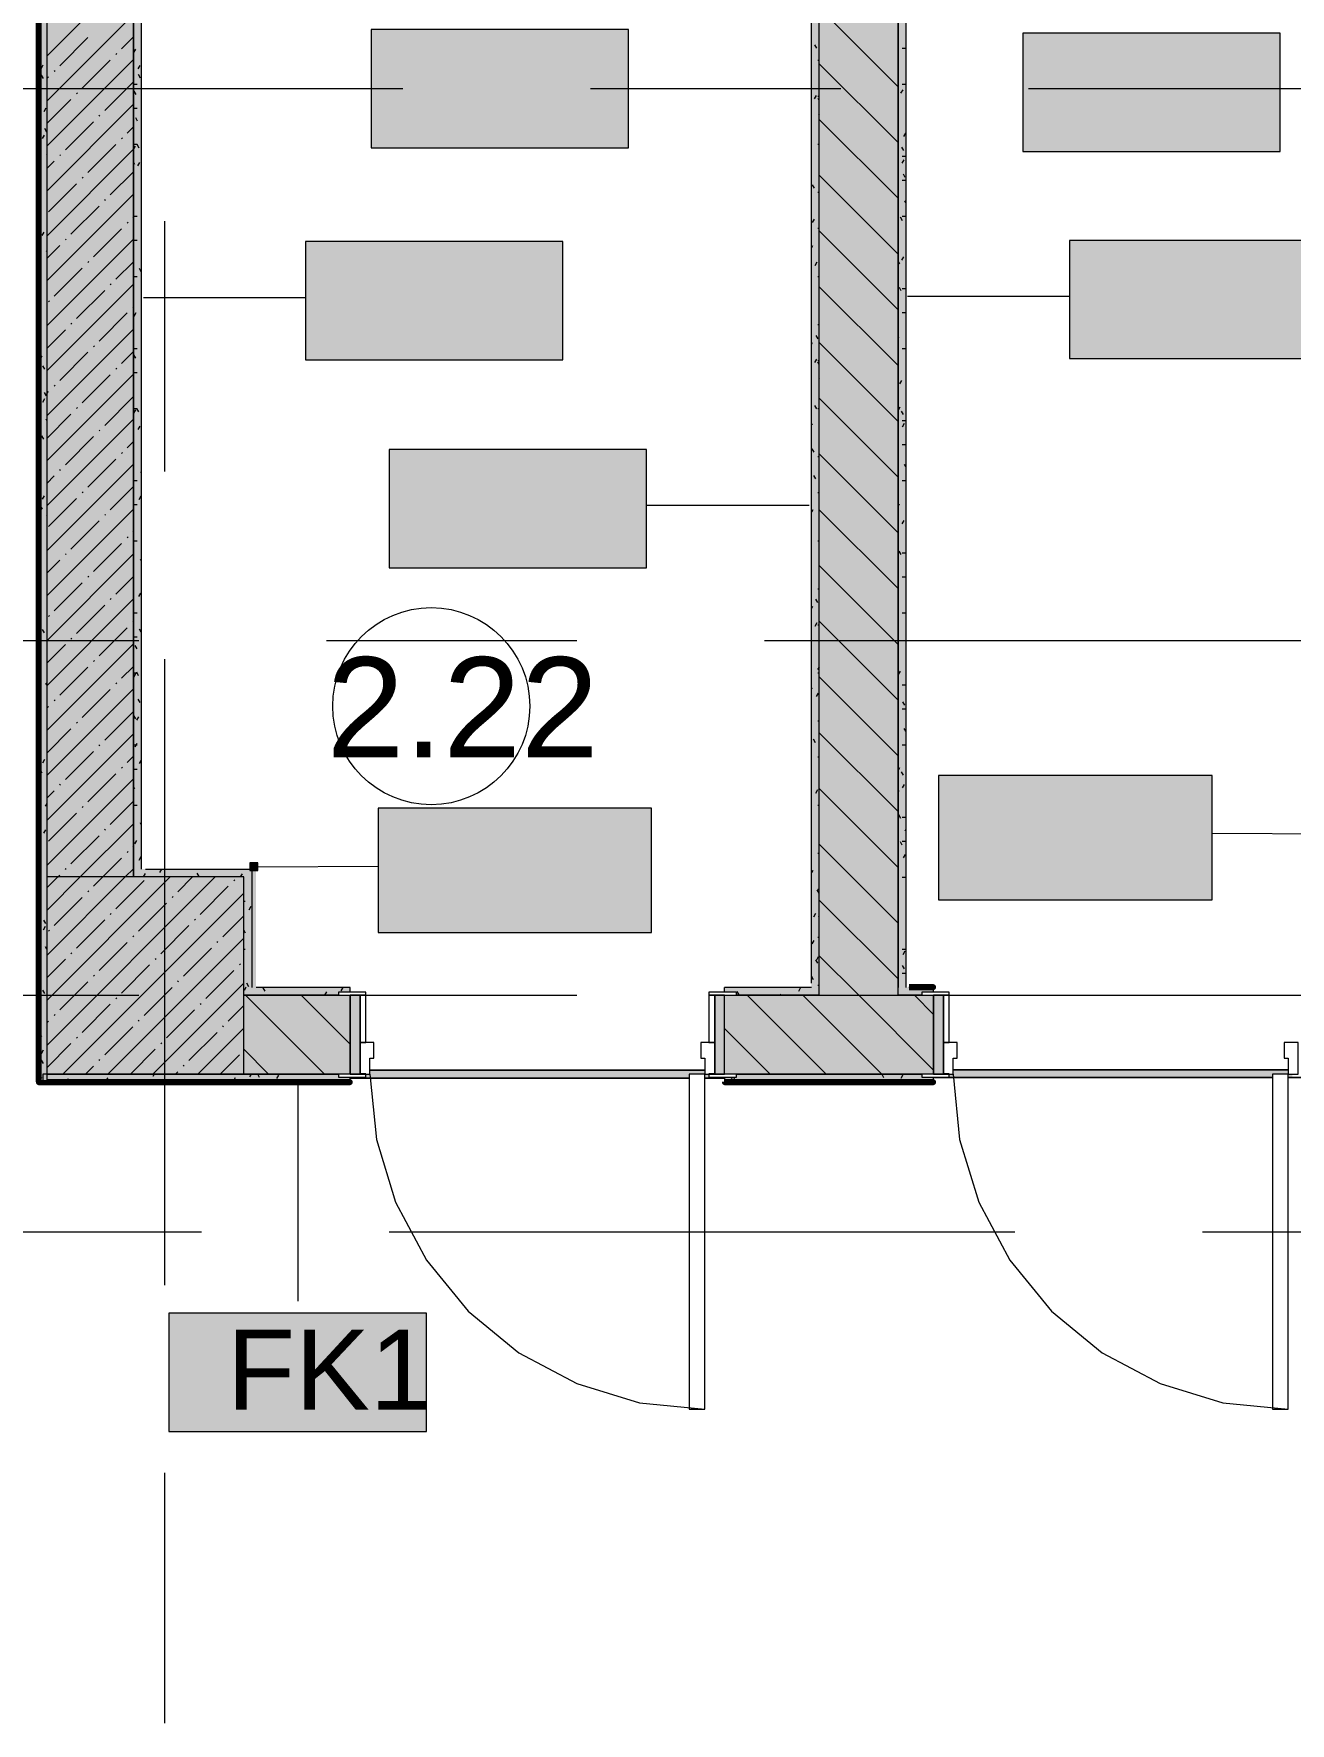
# Model space of a CAD drawing. Header units: millimetres. Extents: x -3817 to 677485, y -22715 to 103890.
# Drawn here: x 340970 to 344158, y 11172 to 15458 of the extents above; entities that cross this region are included whole.
import ezdxf

# ---------------------------------------------------------------- set-up
doc = ezdxf.new("R2010")
doc.units = ezdxf.units.MM
doc.layers.add('PDF _Геометрия', color=7, linetype='Continuous', true_color=0x1d1d1d)
doc.layers.add('PDF _Сплошная заливка', color=7, linetype='Continuous', true_color=0xffffff)
doc.layers.add('PDF _Текст', color=7, linetype='Continuous')
doc.styles.add('PDF GOST-Common', font='arial.ttf')

msp = doc.modelspace()

# ---------------------------------------------------------------- hatches: boundary and pattern name
at = {"layer": 'PDF _Сплошная заливка', "transparency": 33554559}
for points in [[(340983.1, 12798), (341003.1, 12799), (341002.9, 16899), (340983.1, 16899), (340983.1, 12799)], [(341003.1, 13319), (341222.9, 13319), (341222.9, 16399), (341002.9, 16399), (341002.9, 13319)], [(341222.9, 13319), (341242.9, 13319), (341242.9, 16049), (341222.9, 16049), (341222.9, 13517.4)], [(342942.9, 13039), (342962.9, 13039), (342962.9, 16069), (342942.9, 16069), (342942.9, 13050)], [(341522.9, 13319), (341522.9, 13339), (341242.9, 13339), (341242.9, 13319), (341502.9, 13319)]]:
    msp.add_hatch(color=256, dxfattribs=at).paths.add_polyline_path(points)
h = msp.add_hatch(color=256, dxfattribs=at)
h.paths.add_polyline_path([(342962.9, 13019), (342962.9, 13039), (342722.9, 13039), (342722.9, 13027), (342752.9, 13027), (342752.9, 13019), (342907.4, 13019)], flags=0)
h.paths.add_polyline_path([(341565.4, 13019), (341742.9, 13019), (341742.9, 13027), (341772.9, 13027), (341772.9, 13039), (341502.9, 13039), (341502.9, 13019)], flags=0)
h = msp.add_hatch(color=256, dxfattribs=at)
h.paths.add_polyline_path([(343222.9, 13019), (343222.9, 13027), (343252.9, 13027), (343252.9, 13039), (343162.9, 13039), (343162.9, 13019)], flags=0)
h.paths.add_polyline_path([(344302.9, 13019), (344302.9, 13039), (344202.9, 13039), (344202.9, 13027), (344232.9, 13026.5), (344232.9, 13019)], flags=0)
h = msp.add_hatch(color=256, dxfattribs=at)
h.paths.add_polyline_path([(347002.9, 12819), (347002.9, 13019), (344202.9, 13019), (344202.9, 12819), (346262.4, 12819)], flags=0)
h.paths.add_polyline_path([(341565.4, 12819), (341772.9, 12819), (341772.9, 13019), (341502.9, 13019), (341502.9, 12819)], flags=0)
h.paths.add_polyline_path([(342752.9, 12819), (343252.9, 12819), (343252.9, 13019), (342722.9, 13019), (342722.9, 12819)], flags=0)
h = msp.add_hatch(color=256, dxfattribs=at)
h.paths.add_polyline_path([(340993.1, 12799), (341772.9, 12799), (341772.9, 12811), (341742.9, 12811), (341742.9, 12819), (340993.1, 12819)], flags=0)
h.paths.add_polyline_path([(347302.9, 12799), (347302.9, 12819), (344232.9, 12819), (344232.9, 12811), (344202.9, 12811), (344202.9, 12799), (347002.9, 12799)], flags=0)
h.paths.add_polyline_path([(343222.9, 12799), (343252.9, 12799), (343252.9, 12811), (343222.9, 12811), (343222.9, 12819), (342752.9, 12819), (342752.9, 12811), (342722.9, 12811), (342722.9, 12799), (342907.4, 12799)], flags=0)
at = {"layer": 'PDF _Сплошная заливка', "true_color": 0x494949, "transparency": 33554559}
h = msp.add_hatch(color=251, dxfattribs=at)
h.paths.add_polyline_path([(341772.9, 12809), (342632.9, 12809), (342632.9, 12819), (342672.9, 12819), (342672.9, 12829), (341822.9, 12829), (341822.9, 12819), (341812.9, 12819), (341812.9, 12811), (341772.9, 12811)], flags=0)
h.paths.add_polyline_path([(342704.1, 12809), (342682.9, 12811), (342682.9, 12819), (342672.9, 12819), (342672.9, 12809), (342697.9, 12809)], flags=0)
h = msp.add_hatch(color=251, dxfattribs=at)
h.paths.add_polyline_path([(344112.9, 12810), (344112.9, 12819), (344152.9, 12819), (344152.9, 12830), (343302.9, 12830), (343302.9, 12819), (343292.9, 12819), (343292.9, 12811), (343578.4, 12810)], flags=0)
h.paths.add_polyline_path([(344152.9, 12810), (344162.9, 12811), (344162.9, 12819), (344152.9, 12819)], flags=0)

# ---------------------------------------------------------------- linework, layer by layer
at = {"layer": 'PDF _Геометрия', "color": 33, "lineweight": 70, "true_color": 0xd7a38a}
msp.add_lwpolyline([(340982.1, 12799), (340982.1, 16899), (340983.1, 16899), (340983.1, 12799)], dxfattribs=at)
at = {"layer": 'PDF _Геометрия', "color": 9, "lineweight": 9, "true_color": 0xc0c0c0}
for points in [[(340983.1, 12799), (340983.1, 16899), (341002.9, 16899)], [(341002.9, 16509), (341002.9, 13316.8)], [(341003.1, 16399), (341003.1, 13319)], [(341253.9, 13339), (341522.9, 13339), (341522.9, 13319)], [(341502.9, 13019), (341502.9, 13039), (341502.9, 13319), (341242.9, 13319), (341222.9, 13319)], [(341772.9, 13027), (341772.9, 13039)], [(342722.9, 13027), (342722.9, 13039)], [(343252.9, 13027), (343252.9, 13039), (343190.9, 13039)], [(341772.9, 12819), (341772.9, 13019)], [(342722.9, 12819), (342722.9, 13019)], [(343252.9, 12819), (343252.9, 13019)], [(341102.9, 12819), (340993.1, 12819), (340993.1, 12799), (341003.1, 12799)], [(341003.1, 12819), (341003.1, 12799), (341772.9, 12799), (341772.9, 12811)], [(342722.9, 12811), (342722.9, 12799), (343252.9, 12799), (343252.9, 12811)]]:
    msp.add_lwpolyline(points, dxfattribs=at)
at = {"layer": 'PDF _Геометрия', "color": 7, "lineweight": 9}
for points in [[(341222.9, 16049), (341222.9, 13319), (341222.9, 16049), (341222.9, 16069), (341272.9, 16069), (341222.9, 16069), (341222.9, 16149)], [(342962.9, 13019), (342752.9, 13019), (342962.9, 13019), (342962.9, 13039), (342962.9, 16069), (342962.9, 16149)], [(341253.9, 16049), (341242.9, 16049), (341242.9, 13339)], [(342962.9, 13039), (342962.9, 16069), (342942.9, 16069), (341672.9, 16069), (342942.9, 16069)], [(342942.9, 13050), (342942.9, 16049)], [(343162.9, 13019), (343162.9, 13039), (343162.9, 16049), (343162.9, 13039)], [(343182.9, 16041), (343182.9, 13039)], [(341248.4, 14789.2), (341659.3, 14789.2)], [(343186.9, 14791.9), (343597.8, 14791.9)], [(342937.4, 14261.5), (342524.9, 14261.5)], [(344264.9, 13427.2), (343959.6, 13428.8)], [(341538.4, 13344.8), (341843.7, 13346.3)], [(341522.9, 13319), (341522.9, 13039)], [(341772.9, 13039), (341533.9, 13039)], [(342942.9, 13039), (342722.9, 13039)], [(341003.1, 12799), (341003.1, 12798)], [(341639.6, 12798.5), (341639.6, 12242.7)]]:
    msp.add_lwpolyline(points, dxfattribs=at)
at = {"layer": 'PDF _Геометрия', "lineweight": 9}
for points in [[(341002.9, 15400.9), (341222.9, 15620.9)], [(343162.9, 15323.2), (342962.9, 15523.2)], [(341002.9, 15286.9), (341222.9, 15506.9)], [(341035.8, 15376.8), (341107.1, 15448.1)], [(341192.6, 15419.6), (341222.9, 15449.8)], [(341002.9, 15172.8), (341222.9, 15392.8)], [(341092.9, 15319.8), (341164.1, 15391.1)], [(341178.4, 15405.3), (341180.8, 15407.7)], [(341002.9, 15343.9), (341007.3, 15348.3)], [(341021.6, 15362.6), (341023.9, 15364.9)], [(343162.9, 15181.8), (342962.9, 15381.8)], [(341078.6, 15305.5), (341081, 15307.9)], [(341149.9, 15262.8), (341221.2, 15334)], [(341002.9, 15229.8), (341064.3, 15291.3)], [(341002.9, 15058.8), (341222.9, 15278.8)], [(341050.1, 15163), (341121.4, 15234.3)], [(341135.6, 15248.5), (341138, 15250.9)], [(341206.9, 15205.7), (341222.9, 15221.7)], [(343162.9, 15040.4), (342962.9, 15240.4)], [(341107.1, 15105.9), (341178.4, 15177.2)], [(341192.6, 15191.5), (341195, 15193.9)], [(341002.9, 14944.7), (341222.9, 15164.7)], [(341002.9, 15115.8), (341021.6, 15134.5)], [(341035.8, 15148.7), (341038.2, 15151.1)], [(341092.9, 15091.7), (341095.2, 15094.1)], [(341164.1, 15048.9), (341222.9, 15107.7)], [(343162.9, 14899), (342962.9, 15099)], [(341002.9, 14830.7), (341222.9, 15050.7)], [(341007.3, 15006.2), (341078.6, 15077.4)], [(341064.3, 14949.1), (341135.6, 15020.4)], [(341149.9, 15034.7), (341152.2, 15037)], [(341121.4, 14892.1), (341192.6, 14963.4)], [(341206.9, 14977.6), (341209.3, 14980)], [(341221.2, 14991.9), (341222.9, 14993.6)], [(343162.9, 14757.5), (342962.9, 14957.5)], [(341002.9, 14716.6), (341222.9, 14936.6)], [(341002.9, 14887.7), (341035.8, 14920.6)], [(341050.1, 14934.9), (341052.5, 14937.2)], [(341107.1, 14877.9), (341109.5, 14880.2)], [(341178.4, 14835.1), (341222.9, 14879.6)], [(341021.6, 14792.3), (341092.9, 14863.6)], [(341002.9, 14602.6), (341222.9, 14822.6)], [(341078.6, 14735.3), (341149.9, 14806.6)], [(341164.1, 14820.8), (341166.5, 14823.2)], [(343162.9, 14616.1), (342962.9, 14816.1)], [(341007.3, 14778.1), (341009.7, 14780.4)], [(341135.6, 14678.3), (341206.9, 14749.5)], [(341221.2, 14763.8), (341222.9, 14765.5)], [(341002.9, 14488.5), (341222.9, 14708.5)], [(341002.9, 14659.6), (341050.1, 14706.8)], [(341064.3, 14721), (341066.7, 14723.4)], [(341121.4, 14664), (341123.7, 14666.4)], [(343162.9, 14474.7), (342962.9, 14674.7)], [(341035.8, 14578.5), (341107.1, 14649.8)], [(341192.6, 14621.2), (341222.9, 14651.5)], [(341002.9, 14374.5), (341222.9, 14594.5)], [(341092.9, 14521.4), (341164.1, 14592.7)], [(341178.4, 14607), (341180.8, 14609.4)], [(341002.9, 14545.5), (341007.3, 14550)], [(341021.6, 14564.2), (341023.9, 14566.6)], [(341149.9, 14464.4), (341221.2, 14535.7)], [(343162.9, 14333.3), (342962.9, 14533.3)], [(341002.9, 14431.5), (341064.3, 14492.9)], [(341078.6, 14507.2), (341081, 14509.6)], [(341002.9, 14260.4), (341222.9, 14480.4)], [(341135.6, 14450.2), (341138, 14452.5)], [(341050.1, 14364.6), (341121.4, 14435.9)], [(341206.9, 14407.4), (341222.9, 14423.4)], [(341002.9, 14146.4), (341222.9, 14366.4)], [(341107.1, 14307.6), (341178.4, 14378.9)], [(341192.6, 14393.1), (341195, 14395.5)], [(343162.9, 14191.9), (342962.9, 14391.9)], [(341002.9, 14317.4), (341021.6, 14336.1)], [(341035.8, 14350.4), (341038.2, 14352.7)], [(341007.3, 14207.8), (341078.6, 14279.1)], [(341092.9, 14293.3), (341095.2, 14295.7)], [(341164.1, 14250.6), (341222.9, 14309.3)], [(341002.9, 14032.3), (341222.9, 14252.3)], [(341149.9, 14236.3), (341152.2, 14238.7)], [(343162.9, 14050.4), (342962.9, 14250.4)], [(341064.3, 14150.8), (341135.6, 14222.1)], [(341221.2, 14193.6), (341222.9, 14195.3)], [(341121.4, 14093.8), (341192.6, 14165)], [(341206.9, 14179.3), (341209.3, 14181.7)], [(341002.9, 13918.3), (341222.9, 14138.3)], [(341002.9, 14089.3), (341035.8, 14122.3)], [(341050.1, 14136.5), (341052.5, 14138.9)], [(343162.9, 13909), (342962.9, 14109)], [(341021.6, 13994), (341092.9, 14065.2)], [(341107.1, 14079.5), (341109.5, 14081.9)], [(341178.4, 14036.7), (341222.9, 14081.2)], [(341002.9, 13804.2), (341222.9, 14024.2)], [(341164.1, 14022.5), (341166.5, 14024.9)], [(341007.3, 13979.7), (341009.7, 13982.1)], [(341078.6, 13936.9), (341149.9, 14008.2)], [(341135.6, 13879.9), (341206.9, 13951.2)], [(341221.2, 13965.5), (341222.9, 13967.2)], [(343162.9, 13767.6), (342962.9, 13967.6)], [(341002.9, 13690.2), (341222.9, 13910.2)], [(341002.9, 13861.2), (341050.1, 13908.4)], [(341064.3, 13922.7), (341066.7, 13925.1)], [(341035.8, 13780.1), (341107.1, 13851.4)], [(341121.4, 13865.7), (341123.7, 13868)], [(341192.6, 13822.9), (341222.9, 13853.1)], [(341178.4, 13808.6), (341180.8, 13811)], [(343162.9, 13626.2), (342962.9, 13826.2)], [(341002.9, 13576.1), (341222.9, 13796.1)], [(341021.6, 13765.9), (341023.9, 13768.2)], [(341092.9, 13723.1), (341164.1, 13794.4)], [(341002.9, 13747.2), (341007.3, 13751.6)], [(341149.9, 13666.1), (341221.2, 13737.4)], [(341002.9, 13633.1), (341064.3, 13694.6)], [(341002.9, 13462.1), (341222.9, 13682.1)], [(341078.6, 13708.8), (341081, 13711.2)], [(343162.9, 13484.7), (342962.9, 13684.7)], [(341050.1, 13566.3), (341121.4, 13637.6)], [(341135.6, 13651.8), (341138, 13654.2)], [(341192.6, 13594.8), (341195, 13597.2)], [(341206.9, 13609.1), (341222.9, 13625)], [(341002.9, 13348), (341222.9, 13568)], [(341035.8, 13552), (341038.2, 13554.4)], [(341107.1, 13509.3), (341178.4, 13580.5)], [(343162.9, 13343.3), (342962.9, 13543.3)], [(341002.9, 13519.1), (341021.6, 13537.8)], [(341164.1, 13452.2), (341222.9, 13511)], [(341007.3, 13409.5), (341078.6, 13480.7)], [(341092.9, 13495), (341095.2, 13497.4)], [(341002.9, 13234), (341087.9, 13319), (341222.9, 13454)], [(341064.3, 13352.4), (341135.6, 13423.7)], [(341149.9, 13438), (341152.2, 13440.3)], [(341206.9, 13381), (341209.3, 13383.3)], [(341221.2, 13395.2), (341222.9, 13396.9)], [(343162.9, 13201.9), (342962.9, 13401.9)], [(341002.9, 13119.9), (341202, 13319), (341222.9, 13339.9)], [(341050.1, 13338.2), (341052.5, 13340.6)], [(341121.4, 13295.4), (341145, 13319), (341192.6, 13366.7)], [(341002.9, 13291), (341030.9, 13319), (341035.8, 13323.9)], [(341002.9, 13005.9), (341316, 13319)], [(341002.9, 12891.8), (341430.1, 13319)], [(341178.4, 13238.4), (341249.7, 13309.7)], [(341335.2, 13281.2), (341373, 13319)], [(341392.2, 13224.1), (341463.5, 13295.4)], [(341477.8, 13309.7), (341480.1, 13312)], [(341021.6, 13195.6), (341092.9, 13266.9)], [(341044.1, 12819), (341502.9, 13277.8)], [(341107.1, 13281.2), (341109.5, 13283.5)], [(341235.4, 13181.4), (341306.7, 13252.6)], [(341321, 13266.9), (341323.3, 13269.3)], [(343162.9, 13060.5), (342962.9, 13260.5)], [(341078.6, 13138.6), (341149.9, 13209.9)], [(341164.1, 13224.1), (341166.5, 13226.5)], [(341378, 13209.9), (341380.3, 13212.3)], [(341449.3, 13167.1), (341502.9, 13220.7)], [(341007.3, 13181.4), (341009.7, 13183.7)], [(341158.2, 12819), (341502.9, 13163.7)], [(341221.2, 13167.1), (341223.5, 13169.5)], [(341292.4, 13124.3), (341363.7, 13195.6)], [(341064.3, 13124.3), (341066.7, 13126.7)], [(341135.6, 13081.6), (341206.9, 13152.9)], [(341349.5, 13067.3), (341420.7, 13138.6)], [(341435, 13152.9), (341437.4, 13155.2)], [(343252.9, 12829.1), (343063, 13019), (342962.9, 13119.1)], [(341002.9, 13062.9), (341050.1, 13110.1)], [(341192.6, 13024.5), (341263.9, 13095.8)], [(341278.2, 13110.1), (341280.6, 13112.5)], [(341406.5, 13010.3), (341477.8, 13081.6)], [(341492, 13095.8), (341494.4, 13098.2)], [(341035.8, 12981.8), (341107.1, 13053.1)], [(341121.4, 13067.3), (341123.7, 13069.7)], [(341249.7, 12967.5), (341321, 13038.8)], [(341272.2, 12819), (341502.9, 13049.7)], [(341335.2, 13053.1), (341337.6, 13055.4)], [(341092.9, 12924.8), (341164.1, 12996)], [(341178.4, 13010.3), (341180.8, 13012.7)], [(341392.2, 12996), (341394.6, 12998.4)], [(341463.5, 12953.3), (341502.9, 12992.6)], [(341707.3, 12819), (341507.3, 13019)], [(341772.9, 12894.8), (341648.7, 13019)], [(342980.1, 12819), (342780.1, 13019)], [(343121.5, 12819), (342921.5, 13019)], [(343252.9, 12970.5), (343204.4, 13019)], [(341002.9, 12948.8), (341007.3, 12953.3)], [(341021.6, 12967.5), (341023.9, 12969.9)], [(341235.4, 12953.3), (341237.8, 12955.6)], [(341306.7, 12910.5), (341378, 12981.8)], [(341078.6, 12910.5), (341081, 12912.9)], [(341149.9, 12867.7), (341221.2, 12939)], [(341363.7, 12853.5), (341435, 12924.8)], [(341386.3, 12819), (341502.9, 12935.6)], [(341449.3, 12939), (341451.6, 12941.4)], [(342838.7, 12819), (342722.9, 12934.8)], [(341002.9, 12834.8), (341064.3, 12896.2)], [(341215.2, 12819), (341278.2, 12882)], [(341292.4, 12896.2), (341294.8, 12898.6)], [(341443.3, 12819), (341492, 12867.7)], [(341565.9, 12819), (341502.9, 12882)], [(341101.1, 12819), (341121.4, 12839.2)], [(341135.6, 12853.5), (341138, 12855.8)], [(341329.2, 12819), (341335.2, 12825)], [(341349.5, 12839.2), (341351.8, 12841.6)], [(341500.3, 12819), (341502.9, 12821.6)]]:
    msp.add_lwpolyline(points, dxfattribs=at)
at = {"layer": 'PDF _Геометрия', "color": 253, "lineweight": 9, "true_color": 0x9b9b9b}
for points in [[(340983.1, 15452.1), (340988.5, 15452.1)], [(342956.8, 15421.2), (342951.7, 15429.9)], [(341228, 15418.9), (341223, 15410.2)], [(342959.6, 15391.2), (342962.9, 15391.2)], [(343173, 15421.6), (343182.9, 15421.6)], [(340993.4, 15378.3), (340988.4, 15369.6)], [(340995, 15344.4), (340989.9, 15353.1)], [(341239.2, 15377.2), (341234.1, 15368.5)], [(341240.7, 15345.5), (341235.7, 15354.2)], [(343163.4, 15357.3), (343162.9, 15356.5)], [(341222.9, 15330.2), (341232.3, 15330.2)], [(341229.6, 15303.9), (341224.5, 15312.6)], [(342955.2, 15301.6), (342950.2, 15292.8)], [(342959.6, 15299.7), (342962.9, 15299.7)], [(343174.6, 15315.7), (343169.5, 15307)], [(343173, 15330.2), (343182.9, 15330.2)], [(340983.1, 15269.2), (340988.5, 15269.2)], [(341000.5, 15268.7), (340995.5, 15260)], [(341222.9, 15269.2), (341232.3, 15269.2)], [(342962.9, 15288.7), (342959.9, 15293.8)], [(341003.1, 15208.3), (340998.1, 15217.1)], [(341233.6, 15235.8), (341228.6, 15244.5)], [(342962.9, 15253.9), (342961.3, 15251.2)], [(340983.1, 15208.3), (340988.5, 15208.3)], [(340996.4, 15200.6), (340991.4, 15191.9)], [(341222.9, 15177.8), (341232.3, 15177.8)], [(341226.9, 15173.1), (341222.9, 15166.2)], [(341237.7, 15167.8), (341232.7, 15176.5)], [(342959.6, 15177.8), (342962.9, 15177.8)], [(343181.6, 15206), (343176.6, 15197.3)], [(341003.1, 15151.4), (341002.5, 15150.3)], [(341226.6, 15126.2), (341222.9, 15132.5)], [(341238.1, 15131.5), (341233, 15122.8)], [(343177.2, 15161.3), (343172.2, 15170)], [(343177.5, 15138), (343172.5, 15129.3)], [(343173, 15147.3), (343182.9, 15147.3)], [(340983.1, 15116.8), (340988.5, 15116.8)], [(342943, 15097.5), (342942.9, 15097.3)], [(343173, 15086.4), (343182.9, 15086.4)], [(343181.3, 15093.3), (343176.3, 15102)], [(342950.8, 15065.8), (342945.8, 15074.5)], [(342959.6, 15055.9), (342962.9, 15055.9)], [(343182.9, 15029.5), (343180.3, 15034)], [(340989, 14989), (340984, 14997.7)], [(341222.9, 14994.9), (341232.3, 14994.9)], [(342950, 14987.8), (342945, 14979.1)], [(342959.6, 14964.4), (342962.9, 14964.4)], [(343174.2, 14983.6), (343169.2, 14992.3)], [(343173, 14994.9), (343182.9, 14994.9)], [(340983.1, 14934), (340988.5, 14934)], [(340995.3, 14954.9), (340990.3, 14946.2)], [(341223.6, 14948.5), (341222.9, 14949.6)], [(341222.9, 14934), (341232.3, 14934)], [(342946, 14919.8), (342942.9, 14914.5)], [(343163.1, 14942), (343162.9, 14942.3)], [(340983.1, 14873), (340988.5, 14873)], [(341003.1, 14907.5), (341001.4, 14904.6)], [(342957.1, 14878.1), (342952.1, 14869.4)], [(343167.1, 14873.9), (343162.9, 14881.3)], [(343176.4, 14892.3), (343171.4, 14883.6)], [(341222.9, 14842.5), (341232.3, 14842.5)], [(341242.9, 14854), (341237.9, 14862.7)], [(342959.6, 14842.5), (342962.9, 14842.5)], [(343182.9, 14842.5), (343182.6, 14841.9)], [(343171.2, 14805.9), (343166.2, 14814.6)], [(343173, 14812), (343182.9, 14812)], [(340983.1, 14781.6), (340988.5, 14781.6)], [(341228.8, 14749.7), (341223.8, 14741)], [(343173, 14751.1), (343182.9, 14751.1)], [(342959.6, 14720.6), (342962.9, 14720.6)], [(341222.9, 14659.6), (341232.3, 14659.6)], [(342944.9, 14674), (342942.9, 14670.6)], [(342960.1, 14684), (342955, 14692.7)], [(343164.2, 14688.2), (343162.9, 14685.9)], [(343173, 14659.6), (343182.9, 14659.6)], [(340990.1, 14641.1), (340985.1, 14632.4)], [(340998.3, 14607.2), (340993.2, 14615.9)], [(341228.8, 14634.7), (341223.7, 14643.4)], [(342956, 14632.4), (342951, 14623.7)], [(342962.9, 14618.1), (342959.1, 14624.7)], [(342959.6, 14629.2), (342962.9, 14629.2)], [(340983.1, 14598.7), (340988.5, 14598.7)], [(340986.1, 14573.1), (340983.1, 14568.1)], [(341222.9, 14598.7), (341232.3, 14598.7)], [(342962.9, 14583.3), (342962.1, 14582)], [(343171.3, 14578.5), (343166.2, 14569.8)], [(340983.1, 14537.7), (340988.5, 14537.7)], [(340997.2, 14531.5), (340992.2, 14522.8)], [(341002.3, 14539.2), (340997.3, 14547.9)], [(341222.9, 14507.2), (341232.3, 14507.2)], [(341227.7, 14504), (341222.9, 14495.6)], [(341236.9, 14498.6), (341231.9, 14507.3)], [(342957.1, 14506.3), (342952, 14515)], [(342959.6, 14507.2), (342962.9, 14507.2)], [(343167.2, 14510.5), (343162.9, 14503)], [(343176.4, 14492.1), (343171.4, 14500.9)], [(340983.1, 14446.3), (340988.5, 14446.3)], [(341003.1, 14476.8), (341001.4, 14479.8)], [(341238.9, 14462.3), (341233.8, 14453.6)], [(342945.9, 14464.6), (342942.9, 14469.9)], [(343173, 14476.8), (343182.9, 14476.8)], [(343178.3, 14468.8), (343173.3, 14460.1)], [(340995.3, 14429.5), (340990.2, 14438.2)], [(342950, 14396.6), (342945, 14405.3)], [(343173, 14415.8), (343182.9, 14415.8)], [(340984.1, 14387.9), (340983.1, 14389.5)], [(342959.6, 14385.3), (342962.9, 14385.3)], [(343182.9, 14359), (343179.5, 14364.8)], [(340985, 14327.4), (340983.1, 14324.2)], [(340988.2, 14319.8), (340983.2, 14328.5)], [(341222.9, 14324.4), (341232.3, 14324.4)], [(341242.9, 14347.4), (341240.9, 14344)], [(342954.1, 14328.6), (342949, 14337.3)], [(343173, 14324.4), (343182.9, 14324.4)], [(340996.1, 14285.7), (340991.1, 14277)], [(341241.8, 14284.6), (341236.8, 14275.9)], [(342942.9, 14286.9), (342942.9, 14287)], [(342959.6, 14293.9), (342962.9, 14293.9)], [(340983.1, 14263.4), (340988.5, 14263.4)], [(340992.3, 14251.8), (340987.3, 14260.5)], [(341003.1, 14237), (341002.2, 14235.4)], [(341222.9, 14263.4), (341232.3, 14263.4)], [(342946.8, 14250.6), (342942.9, 14243.9)], [(343166.1, 14264.7), (343162.9, 14259.2)], [(340983.1, 14202.4), (340988.5, 14202.4)], [(343177.2, 14223.1), (343172.2, 14214.4)], [(341222.9, 14172), (341232.3, 14172)], [(342959.6, 14172), (342962.9, 14172)], [(343170.4, 14136.7), (343165.4, 14145.4)], [(340983.1, 14111), (340988.5, 14111)], [(341242.9, 14122.5), (341241.2, 14125.5)], [(343173, 14141.5), (343182.9, 14141.5)], [(343173, 14080.5), (343182.9, 14080.5)], [(341240.8, 14038.9), (341235.7, 14030.2)], [(342959.3, 14014.8), (342954.2, 14023.5)], [(342959.6, 14050), (342962.9, 14050)], [(341222.9, 13989.1), (341232.3, 13989.1)], [(342945.7, 14004.8), (342942.9, 14000.1)], [(343173, 13989.1), (343182.9, 13989.1)], [(340983.1, 13928.1), (340988.5, 13928.1)], [(340997.5, 13938), (340992.4, 13946.7)], [(341222.9, 13928.1), (341232.3, 13928.1)], [(341242.9, 13939.6), (341238.2, 13947.8)], [(342956.8, 13963.2), (342951.8, 13954.5)], [(342959.6, 13958.6), (342962.9, 13958.6)], [(340986.9, 13903.9), (340983.1, 13897.5)], [(341232, 13897.5), (341227, 13906.2)], [(342962.9, 13886.6), (342962.4, 13887.5)], [(340983.1, 13867.2), (340988.5, 13867.2)], [(342962.9, 13851.8), (342958.9, 13844.8)], [(341003.1, 13806.3), (341000.6, 13810.7)], [(341222.9, 13836.7), (341232.3, 13836.7)], [(341228.5, 13834.8), (341223.5, 13826.1)], [(341236.1, 13829.5), (341231.1, 13838.2)], [(342945.1, 13795.5), (342942.9, 13799.3)], [(342959.6, 13836.7), (342962.9, 13836.7)], [(343168, 13841.3), (343163, 13832.6)], [(343173, 13806.2), (343182.9, 13806.2)], [(340983.1, 13775.7), (340988.5, 13775.7)], [(341240.2, 13761.4), (341235.2, 13770.1)], [(342959.8, 13785.5), (342954.8, 13776.8)], [(343179.7, 13754.9), (343174.7, 13763.6)], [(340983.3, 13718.7), (340983.1, 13719)], [(341229, 13719.8), (341224, 13728.5)], [(341235.6, 13725.1), (341230.5, 13716.4)], [(342959.6, 13714.8), (342962.9, 13714.8)], [(343173, 13745.2), (343182.9, 13745.2)], [(343182.9, 13688.4), (343178.7, 13695.6)], [(340985.8, 13658.2), (340983.1, 13653.7)], [(341222.9, 13653.8), (341232.3, 13653.8)], [(341231.5, 13657.1), (341226.5, 13648.4)], [(342953.3, 13659.4), (342948.2, 13668.1)], [(343173, 13653.8), (343182.9, 13653.8)], [(343182.9, 13627.5), (343182.8, 13627.6)], [(340983.1, 13592.8), (340988.5, 13592.8)], [(340991.5, 13582.6), (340986.4, 13591.3)], [(340996.9, 13616.6), (340991.9, 13607.8)], [(341222.9, 13592.8), (341232.3, 13592.8)], [(341242.6, 13615.5), (341237.6, 13606.8)], [(342959.6, 13623.3), (342962.9, 13623.3)], [(343166.9, 13595.6), (343162.9, 13588.6)], [(343176.7, 13577.2), (343171.7, 13585.9)], [(341226.1, 13542.1), (341222.9, 13547.6)], [(343178.1, 13553.9), (343173, 13545.2)], [(340983.1, 13531.9), (340988.5, 13531.9)], [(341003.1, 13505.4), (340999, 13498.2)], [(341222.9, 13501.4), (341232.3, 13501.4)], [(342958.7, 13539.8), (342953.7, 13531.1)], [(342959.6, 13501.4), (342962.9, 13501.4)], [(343165.5, 13535.6), (343162.9, 13540.2)], [(341242.9, 13452), (341240.4, 13456.4)], [(343169.6, 13467.6), (343164.6, 13476.3)], [(343173, 13470.9), (343182.9, 13470.9)], [(340983.1, 13440.4), (340988.5, 13440.4)], [(340999.9, 13438.9), (340994.9, 13430.1)], [(343182.9, 13440.4), (343180.1, 13435.5)], [(341230.4, 13411.4), (341225.4, 13402.7)], [(342959.6, 13379.5), (342962.9, 13379.5)], [(343173.7, 13399.5), (343168.7, 13408.2)], [(343173, 13410), (343182.9, 13410)], [(343181, 13376.2), (343176, 13367.5)], [(341241.6, 13369.7), (341236.5, 13361)], [(341252.7, 13328.1), (341247.7, 13319.4)], [(341294.2, 13339), (341289.3, 13330.5)], [(341389.6, 13319.8), (341384.6, 13328.5)], [(341399.8, 13339), (341399, 13337.6)], [(342946.5, 13335.7), (342942.9, 13329.5)], [(341249.3, 13319), (341248.5, 13320.3)], [(341498.4, 13327), (341493.8, 13319)], [(342962.5, 13277.6), (342957.5, 13286.3)], [(342959.6, 13288), (342962.9, 13288)], [(343173, 13318.5), (343182.9, 13318.5)], [(340983.1, 13257.6), (340988.5, 13257.6)], [(341502.9, 13257.6), (341506.6, 13257.6)], [(341520.8, 13243.7), (341515.7, 13235)], [(341000.7, 13200.8), (340995.7, 13209.5)], [(342953.5, 13226), (342948.5, 13217.3)], [(342962.9, 13216), (342961.6, 13218.3)], [(340983.1, 13196.6), (340988.5, 13196.6)], [(340998.8, 13193.1), (340993.8, 13184.4)], [(341507.5, 13176.6), (341502.9, 13184.5)], [(342949.4, 13158), (342944.4, 13149.3)], [(342959.6, 13166.1), (342962.9, 13166.1)], [(341002.9, 13136.1), (340999.8, 13141.5)], [(341502.9, 13135.6), (341506.6, 13135.6)], [(342960.6, 13116.3), (342955.6, 13107.6)], [(343173, 13135.6), (343182.9, 13135.6)], [(343179.9, 13130.5), (343174.9, 13121.8)], [(340983.1, 13105.2), (340988.5, 13105.2)], [(342959.5, 13099.9), (342954.5, 13108.6)], [(343173, 13074.7), (343182.9, 13074.7)], [(343178.9, 13085.8), (343173.9, 13094.5)], [(340997.8, 13023.1), (340992.7, 13031.8)], [(341508.5, 13039.6), (341508.1, 13039), (341503.5, 13030.9)], [(341515.6, 13040.5), (341510.6, 13049.3)], [(341557.3, 13029.4), (341552.2, 13038.1)], [(341754.2, 13038.5), (341749.2, 13029.8)], [(342759.5, 13019.6), (342754.5, 13028.3)], [(342914.9, 13037.1), (342909.9, 13028.4)], [(342948.4, 13058.3), (342943.4, 13067)], [(342959.6, 13044.2), (342962.9, 13044.2)], [(343197.5, 13039), (343197.2, 13038.5)], [(340986.6, 12989), (340983.1, 12983.1)], [(340986.6, 12981.5), (340983.1, 12987.5)], [(341712.6, 13027.4), (341707.8, 13019)], [(342865.5, 13019), (342864.2, 13021.3)], [(340983.1, 12922.3), (340988.5, 12922.3)], [(340990.7, 12913.5), (340985.6, 12922.2)], [(340983.1, 12861.3), (340988.5, 12861.3)], [(340993.6, 12879.4), (340988.6, 12870.6)], [(340994.8, 12845.4), (340989.7, 12854.1)], [(341275.5, 12819), (341271.9, 12812.7)], [(341521.9, 12819), (341517.6, 12811.6)], [(341543.1, 12810.1), (341538.1, 12818.8)], [(341590.7, 12816.2), (341585.7, 12807.5)], [(343127.2, 12809.5), (343122.2, 12818.3)], [(343174.8, 12816.7), (343169.7, 12808)], [(340983.6, 12803.8), (340983.1, 12804.6)], [(340989.5, 12811.3), (340984.5, 12802.6)], [(341008.9, 12800.4), (341019, 12800.4)], [(341057.6, 12807.2), (341052.8, 12799)], [(341100.3, 12800.4), (341110.4, 12800.4)], [(341161.3, 12800.8), (341156.3, 12809.5)], [(341161.3, 12800.4), (341171.4, 12800.4)], [(341267.9, 12799), (341265.9, 12802.4)], [(341313.7, 12800.4), (341323.8, 12800.4)], [(341405.1, 12800.4), (341415.2, 12800.4)], [(341443.9, 12799), (341443.6, 12799.4)], [(341481, 12809.1), (341476, 12800.4)], [(341496.6, 12800.4), (341506.6, 12800.4)], [(341679.5, 12800.4), (341689.5, 12800.4)], [(341770.9, 12800.4), (341772.9, 12800.4)], [(342745.4, 12800.3), (342740.4, 12809)], [(342749.1, 12811), (342746.3, 12806.1)], [(342746.3, 12800.4), (342756.3, 12800.4)], [(342837.7, 12800.4), (342847.8, 12800.4)], [(342851.7, 12799), (342850, 12801.9)], [(343020.6, 12800.4), (343030.6, 12800.4)], [(343112, 12800.4), (343122.1, 12800.4)], [(343133.1, 12805.6), (343129.3, 12799)], [(343173, 12800.4), (343183, 12800.4)]]:
    msp.add_lwpolyline(points, dxfattribs=at)
at = {"layer": 'PDF _Геометрия', "color": 7, "lineweight": 9}
for points in [[(342479.3, 15468.6), (341826.2, 15468.6), (341826.2, 15168.6), (342479.3, 15168.6)], [(344132.5, 15459.1), (343479.4, 15459.1), (343479.4, 15159.1), (344132.5, 15159.1)], [(342312.5, 14931.1), (341659.3, 14931.1), (341659.3, 14631.1), (342312.5, 14631.1)], [(344251, 14933.8), (343597.8, 14933.8), (343597.8, 14633.8), (344251, 14633.8)], [(342524.9, 14403.4), (341871.8, 14403.4), (341871.8, 14103.4), (342524.9, 14103.4)], [(343959.6, 13576.3), (343265.6, 13576.3), (343265.6, 13261), (343959.6, 13261)], [(343959.6, 13576.3), (343265.6, 13576.3), (343265.6, 13261), (343959.6, 13261)], [(342537.7, 13493.8), (341843.7, 13493.8), (341843.7, 13178.5), (342537.7, 13178.5)], [(342537.7, 13493.8), (341843.7, 13493.8), (341843.7, 13178.5), (342537.7, 13178.5)], [(341502.9, 13319), (341002.9, 13319), (341002.9, 12819), (341502.9, 12819)], [(341742.9, 13019), (341502.9, 13019)], [(343222.9, 13019), (343162.9, 13019)], [(341102.9, 12819), (341742.9, 12819)], [(341822.9, 12829), (342672.9, 12829)], [(342752.9, 12819), (343222.9, 12819)], [(343302.9, 12830), (344152.9, 12830)], [(341772.9, 12809), (342632.9, 12809)], [(342672.9, 12809), (342722.9, 12809)], [(343252.9, 12810), (344112.9, 12810)], [(344152.9, 12810), (344202.9, 12810)], [(341966.1, 12212.6), (341313, 12212.6), (341313, 11912.6), (341966.1, 11912.6)]]:
    msp.add_lwpolyline(points, close=True, dxfattribs=at)
at = {"layer": 'PDF _Геометрия', "color": 253, "lineweight": 9, "true_color": 0xaaaaaa}
for points in [[(340319.1, 15319), (341906.6, 15319)], [(342382.9, 15319), (343017.9, 15319)], [(343494.1, 15319), (345081.6, 15319)], [(341302.9, 14347.4), (341302.9, 14982.4)], [(339649.1, 13919), (341236.6, 13919)], [(341712.9, 13919), (342347.9, 13919)], [(342824.1, 13919), (344411.6, 13919)], [(341302.9, 12283.7), (341302.9, 13871.2)], [(339649.1, 13019), (341236.6, 13019)], [(341712.9, 13019), (342347.9, 13019)], [(342824.1, 13019), (344411.6, 13019)], [(341822.9, 12819), (341839.2, 12653.2), (341887.6, 12493.7), (341966.1, 12346.8), (342071.9, 12218), (342200.7, 12112.3), (342347.6, 12033.7), (342507.1, 11985.3), (342672.9, 11969)], [(343302.9, 12819), (343319.2, 12653.2), (343367.6, 12493.7), (343446.1, 12346.8), (343551.9, 12218), (343680.7, 12112.3), (343827.6, 12033.7), (343987.1, 11985.3), (344152.9, 11969)], [(340760.4, 12419), (341395.4, 12419)], [(341871.6, 12419), (343459.1, 12419)], [(343935.4, 12419), (344570.4, 12419)], [(341302.9, 11172.4), (341302.9, 11807.4)]]:
    msp.add_lwpolyline(points, dxfattribs=at)
at = {"layer": 'PDF _Геометрия', "color": 7, "lineweight": 20}
msp.add_lwpolyline([(341538.4, 13354.5), (341518.4, 13354.5), (341518.4, 13335), (341538.4, 13335)], close=True, dxfattribs=at)
at = {"layer": 'PDF _Геометрия', "color": 231, "lineweight": 70, "true_color": 0xff80c0}
for points in [[(343190.9, 13039), (343252.9, 13039), (343252.9, 13040), (343190.9, 13040)], [(340982.1, 12799), (340981.9, 12799), (340981.9, 12798), (340983.1, 12798), (341003.1, 12798), (341772.9, 12798), (341772.9, 12799), (341003.1, 12799)]]:
    msp.add_lwpolyline(points, dxfattribs=at)
at = {"layer": 'PDF _Геометрия', "color": 231, "lineweight": 9, "true_color": 0xff80c0}
msp.add_lwpolyline([(343190.9, 13040), (343190.9, 13039)], dxfattribs=at)
at = {"layer": 'PDF _Геометрия', "color": 253, "lineweight": 13, "true_color": 0xaaaaaa}
for points in [[(341812.9, 13027), (341742.9, 13027), (341742.9, 13019), (341812.9, 13019)], [(341797.9, 13019), (341772.9, 13019), (341772.9, 12819), (341797.9, 12819)], [(341812.9, 13019), (341797.9, 13019), (341797.9, 12899), (341812.9, 12899)], [(342682.9, 13027), (342682.9, 13019), (342752.9, 13019), (342752.9, 13027)], [(342682.9, 13019), (342682.9, 12899), (342697.9, 12899), (342697.9, 13019)], [(342697.9, 13019), (342697.9, 12819), (342722.9, 12819), (342722.9, 13019)], [(343292.9, 13027), (343222.9, 13027), (343222.9, 13019), (343292.9, 13019)], [(343277.9, 13019), (343252.9, 13019), (343252.9, 12819), (343277.9, 12819)], [(343292.9, 13019), (343277.9, 13019), (343277.9, 12899), (343292.9, 12899)], [(341822.9, 12819), (341822.9, 12859), (341832.9, 12859), (341832.9, 12899), (341797.9, 12899), (341797.9, 12819)], [(342672.9, 12819), (342697.9, 12819), (342697.9, 12899), (342662.9, 12899), (342662.9, 12859), (342672.9, 12859)], [(343302.9, 12819), (343302.9, 12859), (343312.9, 12859), (343312.9, 12899), (343277.9, 12899), (343277.9, 12819)], [(344152.9, 12819), (344177.9, 12819), (344177.9, 12899), (344142.9, 12899), (344142.9, 12859), (344152.9, 12859)], [(341812.9, 12819), (341742.9, 12819), (341742.9, 12811), (341812.9, 12811)], [(341812.9, 12820), (341797.9, 12820), (341797.9, 12819), (341812.9, 12819)], [(342672.9, 11969), (342672.9, 12819), (342632.9, 12819), (342632.9, 11969)], [(342682.9, 12820), (342682.9, 12819), (342697.9, 12819), (342697.9, 12820)], [(342682.9, 12819), (342682.9, 12811), (342752.9, 12811), (342752.9, 12819)], [(343292.9, 12819), (343222.9, 12819), (343222.9, 12811), (343292.9, 12811)], [(343292.9, 12820), (343277.9, 12820), (343277.9, 12819), (343292.9, 12819)], [(344152.9, 11969), (344152.9, 12819), (344112.9, 12819), (344112.9, 11969)]]:
    msp.add_lwpolyline(points, close=True, dxfattribs=at)
at = {"layer": 'PDF _Геометрия', "color": 33, "lineweight": 9, "true_color": 0xd7a38a}
msp.add_lwpolyline([(340983.1, 12799), (340982.1, 12799)], dxfattribs=at)
at = {"layer": 'PDF _Геометрия', "color": 231, "lineweight": 70, "true_color": 0xff80c0}
msp.add_lwpolyline([(342722.9, 12799), (342722.9, 12798), (343252.9, 12798), (343252.9, 12799)], close=True, dxfattribs=at)
at = {"layer": 'PDF _Геометрия', "color": 7, "lineweight": 9}
msp.add_circle((341978.6, 13752.2), 250, dxfattribs=at)
msp.add_circle((341978.6, 13752.2), 250, dxfattribs=at)
at = {"layer": 'PDF _Сплошная заливка', "lineweight": 35, "transparency": 33554559}
for points in [[(343162.9, 13019), (343162.9, 16899), (342962.9, 13019), (342962.9, 16899)], [(343182.9, 13039), (343182.9, 16049), (343162.9, 13039), (343162.9, 16049)], [(341002.9, 12819), (341502.9, 12819), (341002.9, 13319), (341502.9, 13319)], [(341522.9, 13039), (341522.9, 13319), (341502.9, 13039), (341502.9, 13319)], [(341772.9, 12819), (341797.9, 12819), (341772.9, 13019), (341797.9, 13019)], [(342697.9, 12819), (342722.9, 12819), (342697.9, 13019), (342722.9, 13019)], [(343252.9, 12819), (343277.9, 12819), (343252.9, 13019), (343277.9, 13019)]]:
    msp.add_solid(points, dxfattribs=at)
at = {"layer": 'PDF _Сплошная заливка', "lineweight": 9, "transparency": 33554559}
for points in [[(342479.3, 15468.6), (341826.2, 15468.6), (342479.3, 15168.6), (341826.2, 15168.6)], [(344132.5, 15459.1), (343479.4, 15459.1), (344132.5, 15159.1), (343479.4, 15159.1)], [(342312.5, 14931.1), (341659.3, 14931.1), (342312.5, 14631.1), (341659.3, 14631.1)], [(344251, 14933.8), (343597.8, 14933.8), (344251, 14633.8), (343597.8, 14633.8)], [(342524.9, 14403.4), (341871.8, 14403.4), (342524.9, 14103.4), (341871.8, 14103.4)], [(343959.6, 13576.3), (343265.6, 13576.3), (343959.6, 13261), (343265.6, 13261)], [(342537.7, 13493.8), (341843.7, 13493.8), (342537.7, 13178.5), (341843.7, 13178.5)], [(341966.1, 12212.6), (341313, 12212.6), (341966.1, 11912.6), (341313, 11912.6)]]:
    msp.add_solid(points, dxfattribs=at)
at = {"layer": 'PDF _Сплошная заливка', "color": 1, "lineweight": 35, "transparency": 33554559}
msp.add_solid([(341518.4, 13335), (341538.4, 13335), (341518.4, 13354.5), (341538.4, 13354.5)], dxfattribs=at)
at = {"layer": 'PDF _Сплошная заливка', "color": 100, "lineweight": 35, "true_color": 0x00ff40, "transparency": 33554559}
msp.add_solid([(341533.9, 13039), (341533.9, 13339), (341522.9, 13039), (341522.9, 13339)], dxfattribs=at)

# ---------------------------------------------------------------- texts
at = {"layer": 'PDF _Текст', "color": 250, "true_color": 0x3c3c3c, "insert": (341712.8, 13749.4), "char_height": 254, "attachment_point": 4, "style": 'PDF GOST-Common'}
msp.add_mtext('2.22', dxfattribs=at)
at = {"layer": 'PDF _Текст', "insert": (341460.1, 12069.2), "char_height": 203.2, "attachment_point": 4, "style": 'PDF GOST-Common'}
msp.add_mtext('FK1', dxfattribs=at)

doc.saveas('drawing.dxf')
